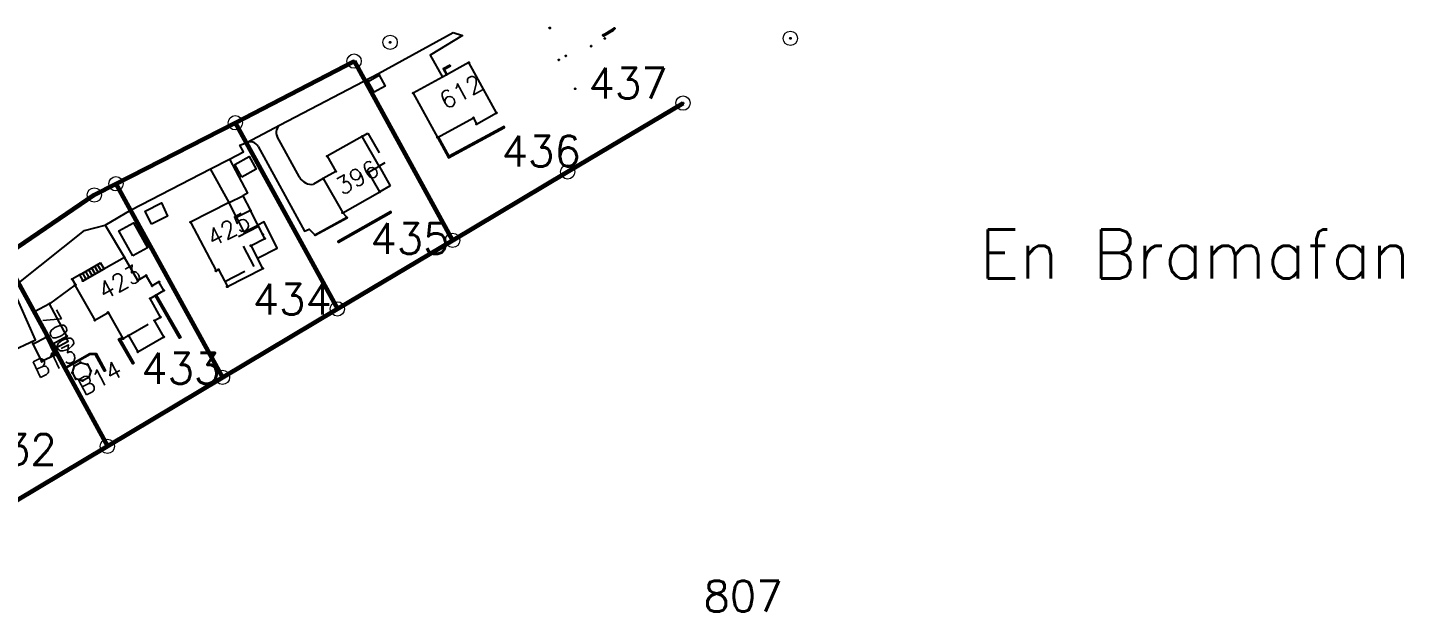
# Model space of a CAD drawing. Extents: x 2520721 to 2521796, y 1155654 to 1156356.
# Drawn here: x 2521320.3 to 2521561.8, y 1156253.1 to 1156355.7 of the extents above; entities that cross this region are included whole.
import ezdxf

# ---------------------------------------------------------------- set-up
doc = ezdxf.new("R2010")
doc.units = 0
doc.linetypes.add('HIDDEN', pattern=[6, 4, -2])
for name, color, linetype in [('CDS_BATIMENTS', 7, 'CONTINUOUS'), ('CDS_NATURES', 7, 'CONTINUOUS'), ('NOMENCLATURE', 7, 'CONTINUOUS'), ('OBJETS_DIVERS', 7, 'CONTINUOUS'), ('POCHAGE', 7, 'CONTINUOUS'), ('POINTS', 7, 'CONTINUOUS'), ('PROPRIETE_IMMEUBLES', 7, 'CONTINUOUS'), ('TXT-CDS', 7, 'CONTINUOUS'), ('TXT-IM', 7, 'CONTINUOUS')]:
    doc.layers.add(name, color=color, linetype=linetype)
doc.styles.get("Standard").update_dxf_attribs({"font": 'simplex'})

# ---------------------------------------------------------------- blocks, each defined once
blk = doc.blocks.new('1')
at = {"layer": 'POINTS', "color": 8, "lineweight": 15}
blk.add_circle((0, 0), 0.7, dxfattribs=at)
at = {"layer": 'POINTS', "color": 7}
blk.add_circle((0, 0), 0.05, dxfattribs=at)
blk = doc.blocks.new('6')
at = {"layer": 'POINTS', "color": 8}
blk.add_circle((0, 0), 0.05, dxfattribs=at)
blk = doc.blocks.new('*G284092')
at = {"layer": 'OBJETS_DIVERS', "color": 8}
for p, q in [((-4.245, -1.058), (-0.599, 1.045)), ((-3.691, -2.071), (0, 0)), ((-1.582, -0.888), (-2.162, 0.144)), ((-1.055, -0.592), (-1.641, 0.444)), ((-0.527, -0.296), (-1.12, 0.745)), ((0, 0), (-0.599, 1.045)), ((-3.691, -2.071), (-4.245, -1.058)), ((-3.164, -1.775), (-3.724, -0.758)), ((-2.636, -1.479), (-3.203, -0.457)), ((-2.109, -1.183), (-2.682, -0.157))]:
    blk.add_line(p, q, dxfattribs=at)

msp = doc.modelspace()

# ---------------------------------------------------------------- linework, layer by layer
at = {"layer": 'CDS_BATIMENTS', "color": 8, "lineweight": 20}
for p, q in [((2521375.701, 1156323.118), (2521372.291, 1156329.123)), ((2521321.573, 1156305.71), (2521324.201, 1156307.129))]:
    msp.add_line(p, q, dxfattribs=at)
for points in [[(2521393.209, 1156346.935, 0), (2521397.872, 1156349.484, 0), (2521402.726, 1156340.653, 0)], [(2521402.726, 1156340.653, 0), (2521399.218, 1156338.693, 0), (2521398.679, 1156339.797, 0), (2521392.342, 1156336.357, 0), (2521388.088, 1156344.135, 0), (2521393.209, 1156346.935, 0)], [(2521372.291, 1156329.123, 0), (2521374.511, 1156330.385, 0), (2521372.997, 1156333.049, 0), (2521379.124, 1156336.527, 0), (2521382.098, 1156331.28, 0), (2521380.263, 1156330.236, 0), (2521382.226, 1156326.785, 0), (2521375.701, 1156323.118, 0)], [(2521359.494, 1156323.526, 0), (2521362.037, 1156318.582, 0), (2521359.602, 1156317.34, 0), (2521361.668, 1156313.34, 0), (2521355.443, 1156310.136, 0), (2521353.9, 1156313.139, 0), (2521353.455, 1156312.911, 0), (2521348.959, 1156321.449, 0), (2521355.75, 1156324.933, 0)], [(2521355.75, 1156324.933, 0), (2521357.069, 1156322.266, 0), (2521359.494, 1156323.526, 0)], [(2521328.653, 1156310.371, 0), (2521328.767, 1156310.435, 0), (2521328.195, 1156311.443, 0), (2521329.538, 1156312.191, 0), (2521330.092, 1156311.178, 0), (2521337.393, 1156315.274, 0)], [(2521337.393, 1156315.274, 0), (2521339.731, 1156311.236, 0), (2521341.179, 1156312.106, 0), (2521342.225, 1156310.257, 0), (2521343.438, 1156310.968, 0), (2521344.275, 1156309.468, 0), (2521341.869, 1156308.049, 0), (2521343.718, 1156304.778, 0), (2521342.649, 1156304.167, 0), (2521344.289, 1156301.3, 0), (2521339.702, 1156298.676, 0), (2521338.062, 1156301.544, 0), (2521337.115, 1156301.002, 0), (2521334.483, 1156305.616, 0), (2521332.179, 1156304.231, 0), (2521328.653, 1156310.371, 0)], [(2521324.201, 1156307.129, 0), (2521327.271, 1156301.445, 0), (2521324.649, 1156300.017, 0), (2521321.573, 1156305.71, 0)]]:
    msp.add_polyline3d(points, dxfattribs=at)
for points in [[(2521322.884, 1156296.987, 0), (2521321.352, 1156300.118, 0), (2521323.593, 1156301.245, 0), (2521325.159, 1156298.103, 0)], [(2521328.606, 1156296.205, 0), (2521329.673, 1156296.811, 0), (2521330.853, 1156296.465, 0), (2521331.477, 1156295.369, 0), (2521331.116, 1156294.189, 0), (2521330.014, 1156293.596, 0), (2521328.831, 1156293.94, 0), (2521328.239, 1156295.028, 0)]]:
    msp.add_polyline3d(points, close=True, dxfattribs=at)
at = {"layer": 'CDS_NATURES', "color": 8}
for p, q in [((2521358.755, 1156335.424), (2521364.749, 1156338.555)), ((2521368.103, 1156329.347), (2521364.208, 1156336.518)), ((2521352.47, 1156330.842), (2521355.831, 1156332.549)), ((2521355.75, 1156324.933), (2521352.47, 1156330.842)), ((2521372.291, 1156329.123), (2521370.597, 1156328.13)), ((2521330.355, 1156320.024), (2521333.966, 1156320.912)), ((2521333.966, 1156320.912), (2521337.393, 1156315.274)), ((2521318.824, 1156310.798), (2521330.355, 1156320.024)), ((2521328.653, 1156310.371), (2521324.201, 1156307.129))]:
    msp.add_line(p, q, dxfattribs=at)
at = {"layer": 'CDS_NATURES', "color": 8, "linetype": 'HIDDEN'}
msp.add_line((2521321.573, 1156305.71), (2521318.824, 1156310.798), dxfattribs=at)
at = {"layer": 'CDS_NATURES', "color": 8}
for points in [[(2521364.749, 1156338.555, 0), (2521381.967, 1156347.55, 0), (2521395.078, 1156354.778, 0)], [(2521395.078, 1156354.778, 0), (2521396.771, 1156354.283, 0), (2521391.049, 1156350.807, 0), (2521393.209, 1156346.935, 0)], [(2521355.831, 1156332.549, 0), (2521358.257, 1156333.815, 0), (2521357.626, 1156334.988, 0), (2521358.755, 1156335.424, 0)], [(2521360.837, 1156334.755, 0), (2521368.985, 1156319.859, 0), (2521369.837, 1156320.227, 0), (2521370.796, 1156319.247, 0), (2521376.43, 1156322.319, 0), (2521375.701, 1156323.118, 0)], [(2521355.831, 1156332.549, 0), (2521359.005, 1156326.531, 0), (2521358.143, 1156326.105, 0), (2521359.494, 1156323.526, 0)], [(2521333.966, 1156320.912, 0), (2521338.562, 1156323.658, 0), (2521352.47, 1156330.842, 0)], [(2521317, 1156298.581, 0), (2521321.747, 1156300.775, 0), (2521317.709, 1156309.906, 0)]]:
    msp.add_polyline3d(points, dxfattribs=at)
at = {"layer": 'CDS_NATURES', "color": 8, "linetype": 'HIDDEN'}
msp.add_polyline3d([(2521423.444, 1156355.622, 0), (2521423.089, 1156355.28, 0), (2521421.427, 1156354.324, 0)], dxfattribs=at)
at = {"layer": 'CDS_NATURES', "color": 8}
for centre, radius, start, end in [((2521365.576, 1156337.245), 1.55, 122.28219, 207.97055), ((2521359.473, 1156334.086), 1.519, 26.13355, 118.23937), ((2521370.248, 1156330.579), 2.474, 209.872, 278.10592)]:
    msp.add_arc(centre, radius, start, end, dxfattribs=at)
at = {"layer": 'OBJETS_DIVERS', "color": 8, "linetype": 'HIDDEN'}
msp.add_line((2521338.062, 1156301.544), (2521342.649, 1156304.167), dxfattribs=at)
at = {"layer": 'OBJETS_DIVERS', "color": 8}
for points in [[(2521421.427, 1156354.324, 0), (2521423.089, 1156355.28, 0), (2521423.444, 1156355.622, 0), (2521423.583, 1156355.478, 0), (2521423.21, 1156355.119, 0), (2521421.527, 1156354.151, 0)], [(2521381.258, 1156344.285, 0), (2521380.182, 1156346.2, 0), (2521382.114, 1156347.286, 0), (2521383.19, 1156345.371, 0)], [(2521394.55, 1156349.043, 0), (2521393.348, 1156348.374, 0), (2521393.944, 1156347.336, 0), (2521394.075, 1156347.408, 0), (2521393.554, 1156348.317, 0), (2521394.623, 1156348.912, 0)], [(2521392.342, 1156336.357, 0), (2521394.307, 1156332.764, 0), (2521404.14, 1156338.092, 0), (2521404.045, 1156338.268, 0), (2521394.387, 1156333.035, 0), (2521392.517, 1156336.453, 0)], [(2521357.963, 1156329.375, 0), (2521356.75, 1156331.575, 0), (2521359.289, 1156332.978, 0), (2521360.506, 1156330.786, 0)], [(2521342.114, 1156321.116, 0), (2521340.984, 1156323.41, 0), (2521343.879, 1156324.837, 0), (2521344.945, 1156322.511, 0)], [(2521374.902, 1156317.918, 0), (2521384.223, 1156323.178, 0), (2521384.144, 1156323.317, 0), (2521374.823, 1156318.057, 0)], [(2521338.836, 1156315.563, 0), (2521336.377, 1156319.967, 0), (2521338.959, 1156321.354, 0), (2521341.404, 1156316.979, 0)], [(2521370.796, 1156319.247, 0), (2521376.43, 1156322.319, 0), (2521376.502, 1156322.187, 0), (2521370.868, 1156319.115, 0)], [(2521342.956, 1156308.69, 0), (2521347.253, 1156301.215, 0), (2521347.036, 1156301.09, 0), (2521342.74, 1156308.563, 0)], [(2521337.115, 1156301.002, 0), (2521336.67, 1156300.779, 0), (2521339.038, 1156296.696, 0), (2521338.822, 1156296.571, 0), (2521336.32, 1156300.883, 0), (2521336.991, 1156301.219, 0)], [(2521327.096, 1156296.021, 0), (2521331.312, 1156298.378, 0), (2521332.389, 1156298.367, 0), (2521334.051, 1156295.361, 0), (2521333.893, 1156295.274, 0), (2521332.282, 1156298.188, 0), (2521331.358, 1156298.198, 0), (2521327.184, 1156295.864, 0)]]:
    msp.add_polyline3d(points, close=True, dxfattribs=at)
at = {"layer": 'OBJETS_DIVERS', "color": 8, "linetype": 'HIDDEN'}
for points in [[(2521379.124, 1156336.527, 0), (2521380.143, 1156337.106, 0), (2521383.114, 1156331.882, 0), (2521382.098, 1156331.28, 0), (2521384.032, 1156327.849, 0), (2521382.226, 1156326.785, 0)], [(2521355.75, 1156324.933, 0), (2521358.143, 1156326.105, 0), (2521359.494, 1156323.526, 0)], [(2521354.989, 1156311.014, 0), (2521360.143, 1156313.674, 0), (2521357.411, 1156318.966, 0), (2521360.913, 1156320.767, 0)], [(2521357.069, 1156322.266, 0), (2521358.348, 1156319.681, 0), (2521360.818, 1156320.952, 0)]]:
    msp.add_polyline3d(points, dxfattribs=at)
at = {"layer": 'OBJETS_DIVERS', "color": 8}
for points in [[(2521360.753, 1156315.111, 0), (2521364.216, 1156316.871, 0), (2521361.902, 1156321.509, 0), (2521360.818, 1156320.952, 0)], [(2521324.902, 1156300.155, 0), (2521325.325, 1156299.391, 0), (2521327.479, 1156300.589, 0), (2521327.061, 1156301.331, 0)]]:
    msp.add_polyline3d(points, dxfattribs=at)
at = {"layer": 'POCHAGE', "color": 253}
for points in [[(2521393.209, 1156346.935, 0), (2521388.088, 1156344.135, 0), (2521392.342, 1156336.357, 0), (2521398.679, 1156339.797, 0), (2521399.218, 1156338.693, 0), (2521402.726, 1156340.653, 0), (2521397.872, 1156349.484, 0)], [(2521375.701, 1156323.118, 0), (2521382.226, 1156326.785, 0), (2521380.263, 1156330.236, 0), (2521382.098, 1156331.28, 0), (2521379.124, 1156336.527, 0), (2521372.997, 1156333.049, 0), (2521374.511, 1156330.385, 0), (2521372.291, 1156329.123, 0)], [(2521355.75, 1156324.933, 0), (2521348.959, 1156321.449, 0), (2521353.455, 1156312.911, 0), (2521353.9, 1156313.139, 0), (2521355.443, 1156310.136, 0), (2521361.668, 1156313.34, 0), (2521359.602, 1156317.34, 0), (2521362.037, 1156318.582, 0), (2521359.494, 1156323.526, 0), (2521357.069, 1156322.266, 0)], [(2521328.653, 1156310.371, 0), (2521332.179, 1156304.231, 0), (2521334.483, 1156305.616, 0), (2521337.115, 1156301.002, 0), (2521338.062, 1156301.544, 0), (2521339.702, 1156298.676, 0), (2521344.289, 1156301.3, 0), (2521342.649, 1156304.167, 0), (2521343.718, 1156304.778, 0), (2521341.869, 1156308.049, 0), (2521344.275, 1156309.468, 0), (2521343.438, 1156310.968, 0), (2521342.225, 1156310.257, 0), (2521341.179, 1156312.106, 0), (2521339.731, 1156311.236, 0), (2521337.393, 1156315.274, 0), (2521330.092, 1156311.178, 0), (2521329.538, 1156312.191, 0), (2521328.195, 1156311.443, 0), (2521328.767, 1156310.435, 0)], [(2521321.573, 1156305.71, 0), (2521324.649, 1156300.017, 0), (2521327.271, 1156301.445, 0), (2521324.201, 1156307.129, 0)], [(2521322.884, 1156296.987, 0), (2521321.352, 1156300.118, 0), (2521323.593, 1156301.245, 0), (2521325.159, 1156298.103, 0)], [(2521328.606, 1156296.205, 0), (2521329.673, 1156296.811, 0), (2521330.853, 1156296.465, 0), (2521331.477, 1156295.369, 0), (2521331.116, 1156294.189, 0), (2521330.014, 1156293.596, 0), (2521328.831, 1156293.94, 0), (2521328.239, 1156295.028, 0)]]:
    msp.add_polyline3d(points, close=True, dxfattribs=at)
at = {"layer": 'PROPRIETE_IMMEUBLES', "color": 8, "lineweight": 60}
for p, q in [((2521356.84, 1156338.917), (2521377.708, 1156349.751)), ((2521377.708, 1156349.751), (2521395.006, 1156318.265)), ((2521415.21, 1156330.302), (2521435.473, 1156342.38)), ((2521335.879, 1156328.21), (2521356.84, 1156338.917)), ((2521356.84, 1156338.917), (2521374.766, 1156306.226)), ((2521395.006, 1156318.265), (2521415.21, 1156330.302)), ((2521335.879, 1156328.21), (2521354.584, 1156294.198)), ((2521374.766, 1156306.226), (2521395.006, 1156318.265)), ((2521316.157, 1156315.415), (2521334.374, 1156282.093)), ((2521354.584, 1156294.198), (2521374.766, 1156306.226)), ((2521334.374, 1156282.093), (2521354.584, 1156294.198)), ((2521314.144, 1156270.059), (2521334.374, 1156282.093))]:
    msp.add_line(p, q, dxfattribs=at)
msp.add_polyline3d([(2521316.157, 1156315.415, 0), (2521332.071, 1156326.239, 0), (2521335.879, 1156328.21, 0)], dxfattribs=at)

# ---------------------------------------------------------------- block references
at = {"layer": 'OBJETS_DIVERS', "color": 8}
msp.add_blockref('*G284092', (2521333.783, 1156313.249), dxfattribs=at)
at = {"layer": 'POINTS', "color": 0, "xscale": 1.8, "yscale": 1.8, "zscale": 1.8}
for name, p in [('1', (2521384.035, 1156353.057)), ('6', (2521412.067, 1156355.57)), ('6', (2521421.427, 1156354.324)), ('1', (2521454.331, 1156353.755)), ('6', (2521419.362, 1156352.38)), ('6', (2521421.766, 1156353.737)), ('1', (2521377.708, 1156349.751)), ('6', (2521397.872, 1156349.484)), ('6', (2521413.662, 1156349.957)), ('6', (2521414.893, 1156350.666)), ('6', (2521382.114, 1156347.286)), ('6', (2521421.859, 1156347.956)), ('6', (2521380.182, 1156346.2)), ('6', (2521416.518, 1156344.897)), ('6', (2521388.088, 1156344.135)), ('1', (2521435.473, 1156342.38)), ('1', (2521356.84, 1156338.917)), ('6', (2521398.679, 1156339.797)), ('6', (2521402.726, 1156340.653)), ('6', (2521399.218, 1156338.693)), ('6', (2521379.124, 1156336.527)), ('6', (2521392.342, 1156336.357)), ('6', (2521372.997, 1156333.049)), ('6', (2521374.511, 1156330.385)), ('6', (2521380.263, 1156330.236)), ('6', (2521382.098, 1156331.28)), ('1', (2521415.21, 1156330.302)), ('1', (2521332.071, 1156326.239)), ('1', (2521335.879, 1156328.21)), ('6', (2521372.291, 1156329.123)), ('6', (2521382.226, 1156326.785)), ('6', (2521355.75, 1156324.933)), ('6', (2521359.494, 1156323.526)), ('6', (2521375.701, 1156323.118)), ('6', (2521348.959, 1156321.449)), ('6', (2521357.069, 1156322.266)), ('6', (2521361.66, 1156319.315)), ('6', (2521362.037, 1156318.582)), ('1', (2521395.006, 1156318.265)), ('6', (2521359.602, 1156317.34)), ('6', (2521337.393, 1156315.274)), ('6', (2521353.9, 1156313.139)), ('6', (2521361.668, 1156313.34)), ('6', (2521328.195, 1156311.443)), ('6', (2521329.538, 1156312.191)), ('6', (2521330.092, 1156311.178)), ('6', (2521339.731, 1156311.236)), ('6', (2521341.179, 1156312.106)), ('6', (2521343.438, 1156310.968)), ('6', (2521353.455, 1156312.911)), ('6', (2521328.653, 1156310.371)), ('6', (2521328.767, 1156310.435)), ('6', (2521342.225, 1156310.257)), ('6', (2521344.275, 1156309.468)), ('6', (2521355.443, 1156310.136)), ('6', (2521321.573, 1156305.71)), ('6', (2521324.201, 1156307.129)), ('6', (2521341.869, 1156308.049)), ('1', (2521374.766, 1156306.226)), ('6', (2521332.179, 1156304.231)), ('6', (2521334.483, 1156305.616)), ('6', (2521342.649, 1156304.167)), ('6', (2521343.718, 1156304.778)), ('6', (2521323.593, 1156301.245)), ('6', (2521327.271, 1156301.445)), ('6', (2521337.115, 1156301.002)), ('6', (2521338.062, 1156301.544)), ('6', (2521344.289, 1156301.3)), ('6', (2521321.352, 1156300.118)), ('6', (2521324.649, 1156300.017)), ('6', (2521339.702, 1156298.676)), ('6', (2521322.884, 1156296.987)), ('6', (2521325.159, 1156298.103)), ('6', (2521328.606, 1156296.205)), ('6', (2521329.673, 1156296.811)), ('6', (2521330.853, 1156296.465)), ('6', (2521328.239, 1156295.028)), ('6', (2521328.831, 1156293.94)), ('6', (2521331.116, 1156294.189)), ('6', (2521331.477, 1156295.369)), ('1', (2521354.584, 1156294.198)), ('6', (2521330.014, 1156293.596)), ('1', (2521334.374, 1156282.093))]:
    msp.add_blockref(name, p, dxfattribs=at)

# ---------------------------------------------------------------- texts
at = {"layer": 'NOMENCLATURE', "color": 8}
msp.add_text('En Bramafan', height=8.58, dxfattribs=at).set_placement((2521487.565, 1156311.572))
at = {"layer": 'TXT-CDS', "color": 8}
for s, rotation, p in [('612', 28.53, (2521393.765, 1156341.172)), ('396', 29.34, (2521375.615, 1156326.122)), ('425', 27.18, (2521352.874, 1156317.048)), ('423', 29.25, (2521333.864, 1156307.722)), ('700', 298.35, (2521322.589, 1156304.972)), ('B13', 25.47, (2521322.164, 1156293.972)), ('B14', 28.26, (2521330.264, 1156290.872))]:
    msp.add_text(s, height=3.036, rotation=rotation, dxfattribs=at).set_placement(p)
at = {"layer": 'TXT-IM', "color": 8}
for s, p in [('437', (2521418.871, 1156343.164)), ('436', (2521403.609, 1156331.24)), ('435', (2521380.561, 1156315.875)), ('434', (2521359.885, 1156305.216)), ('433', (2521340.314, 1156293.072)), ('432', (2521311.564, 1156278.822)), ('807', (2521439.064, 1156253.072))]:
    msp.add_text(s, height=5.412, dxfattribs=at).set_placement(p)

doc.saveas('drawing.dxf')
